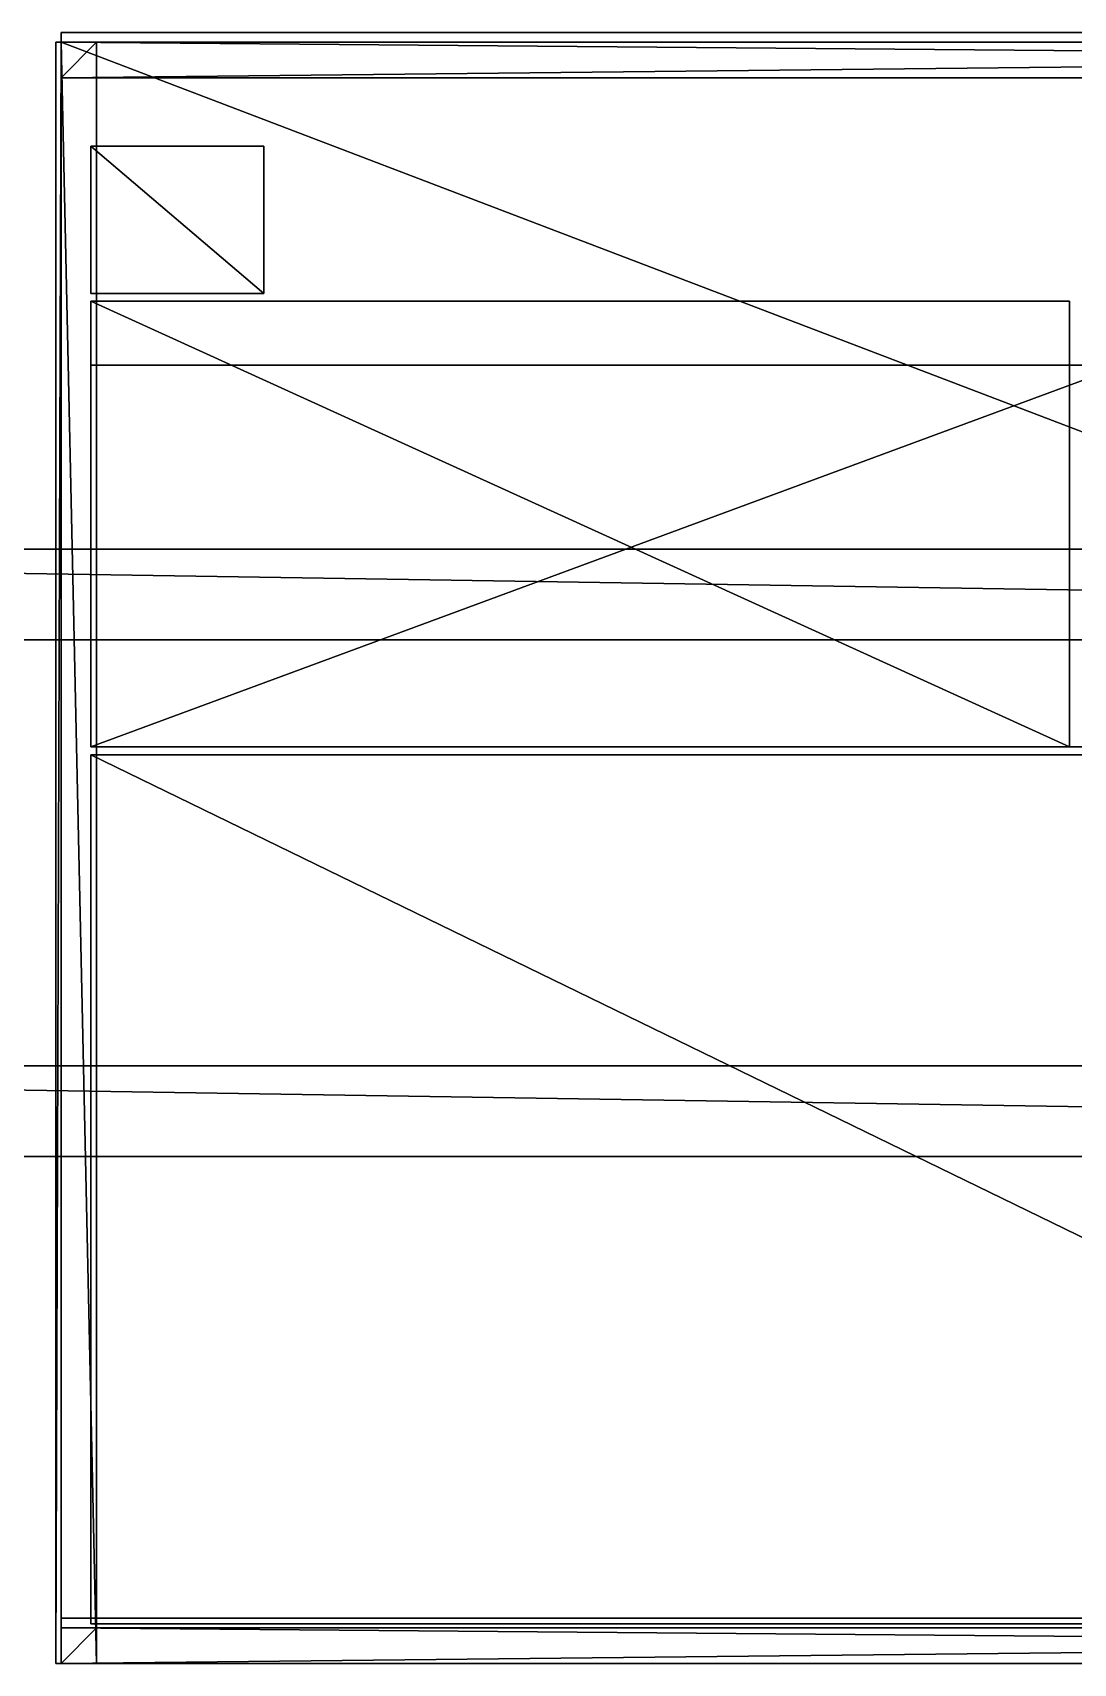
# Model space of a CAD drawing. Header units: millimetres. Extents: x -2500 to 6540, y -1255 to 1270.
# Drawn here: x -84 to 1528, y -1255 to 1270 of the extents above; entities that cross this region are included whole.
import ezdxf

# ---------------------------------------------------------------- set-up
doc = ezdxf.new("R2010")
doc.units = ezdxf.units.MM

msp = doc.modelspace()

# ---------------------------------------------------------------- linework, layer by layer
at = {"layer": 'CAD_75LAB'}
for points in [[(-40, 1200, 1190), (-40, 1270, 1120), (-40, 1200, 1120)], [(-40, 1200, 1190), (-40, 1270, 1190), (-40, 1270, 1120)], [(6540, 1270, 1190), (6540, 1270, 1120), (-40, 1270, 1120)], [(6540, 1270, 1190), (-40, 1270, 1120), (-40, 1270, 1190)], [(6540, 1270, 1120), (-40, 1200, 1120), (-40, 1270, 1120)], [(6540, 1270, 1120), (6540, 1200, 1120), (-40, 1200, 1120)], [(6540, 1270, 1190), (-40, 1270, 1190), (-40, 1200, 1190)], [(6540, 1270, 1190), (-40, 1200, 1190), (6540, 1200, 1190)], [(-48, -1255, 1120), (-48, 1255, 3560), (-48, 1255, 1120)], [(-48, -1255, 3560), (-48, 1255, 3560), (-48, -1255, 1120)], [(-48, 1255, 3560), (-40, 1255, 1120), (-48, 1255, 1120)], [(-40, 1255, 3560), (-40, 1255, 1120), (-48, 1255, 3560)], [(-40, 1255, 1120), (-48, -1255, 1120), (-48, 1255, 1120)], [(-40, 1255, 1120), (-40, -1255, 1120), (-48, -1255, 1120)], [(-40, 1255, 3560), (-48, 1255, 3560), (-48, -1255, 3560)], [(-40, 1255, 3560), (-48, -1255, 3560), (-40, -1255, 3560)], [(-40, -1255, 1030), (-40, 1255, 1120), (-40, 1255, 1030)], [(-40, -1255, 1120), (-40, 1255, 1120), (-40, -1255, 1030)], [(6540, 1255, 1030), (-40, 1255, 1030), (-40, 1255, 1120)], [(6540, 1255, 1120), (6540, 1255, 1030), (-40, 1255, 1120)], [(6540, -1255, 1030), (-40, -1255, 1030), (-40, 1255, 1030)], [(6540, 1255, 1030), (6540, -1255, 1030), (-40, 1255, 1030)], [(6540, -1255, 1120), (-40, 1255, 1120), (-40, -1255, 1120)], [(6540, 1255, 1120), (-40, 1255, 1120), (6540, -1255, 1120)], [(-40, 1200, 3560), (-40, 1255, 1120), (-40, 1200, 1120)], [(-40, 1200, 3560), (-40, 1255, 3560), (-40, 1255, 1120)], [(15, 1255, 3560), (15, 1255, 1120), (-40, 1255, 1120)], [(15, 1255, 3560), (-40, 1255, 1120), (-40, 1255, 3560)], [(15, 1255, 1120), (-40, 1200, 1120), (-40, 1255, 1120)], [(15, 1255, 1120), (15, 1200, 1120), (-40, 1200, 1120)], [(15, 1255, 3560), (-40, 1255, 3560), (-40, 1200, 3560)], [(15, 1255, 3560), (-40, 1200, 3560), (15, 1200, 3560)], [(-40, 1200, 3615), (-40, 1255, 3560), (-40, 1200, 3560)], [(-40, 1200, 3615), (-40, 1255, 3615), (-40, 1255, 3560)], [(6540, 1255, 3560), (-40, 1255, 3560), (-40, 1255, 3615)], [(6540, 1255, 3615), (6540, 1255, 3560), (-40, 1255, 3615)], [(6540, 1200, 3560), (-40, 1200, 3560), (-40, 1255, 3560)], [(6540, 1255, 3560), (6540, 1200, 3560), (-40, 1255, 3560)], [(6540, 1200, 3615), (-40, 1255, 3615), (-40, 1200, 3615)], [(6540, 1255, 3615), (-40, 1255, 3615), (6540, 1200, 3615)], [(-40, -1255, 3560), (-40, 1255, 3615), (-40, 1255, 3560)], [(-40, -1255, 3615), (-40, 1255, 3615), (-40, -1255, 3560)], [(15, 1255, 3615), (15, 1255, 3560), (-40, 1255, 3560)], [(15, 1255, 3615), (-40, 1255, 3560), (-40, 1255, 3615)], [(-40, 1255, 3560), (15, -1255, 3560), (-40, -1255, 3560)], [(15, 1255, 3560), (15, -1255, 3560), (-40, 1255, 3560)], [(-40, 1255, 3615), (-40, -1255, 3615), (15, -1255, 3615)], [(15, 1255, 3615), (-40, 1255, 3615), (15, -1255, 3615)], [(-40, -1255, 1120), (-40, 1255, 1120), (-40, 1255, 3560)], [(-40, -1255, 3560), (-40, -1255, 1120), (-40, 1255, 3560)], [(15, 1200, 3560), (15, 1200, 1120), (15, 1255, 1120)], [(15, 1200, 3560), (15, 1255, 1120), (15, 1255, 3560)], [(15, -1255, 3560), (15, 1255, 3560), (15, 1255, 3615)], [(15, -1255, 3615), (15, -1255, 3560), (15, 1255, 3615)], [(15, 1200, 3560), (-40, 1200, 1120), (15, 1200, 1120)], [(15, 1200, 3560), (-40, 1200, 3560), (-40, 1200, 1120)], [(6540, 1200, 3560), (-40, 1200, 3615), (-40, 1200, 3560)], [(6540, 1200, 3615), (-40, 1200, 3615), (6540, 1200, 3560)], [(6540, 1200, 1190), (-40, 1200, 1120), (6540, 1200, 1120)], [(6540, 1200, 1190), (-40, 1200, 1190), (-40, 1200, 1120)], [(6, 866, 1282), (6, 1094, 1123), (6, 866, 1123)], [(6, 866, 1282), (6, 1094, 1282), (6, 1094, 1123)], [(274, 1094, 1123), (6, 1094, 1123), (6, 1094, 1282)], [(274, 1094, 1282), (274, 1094, 1123), (6, 1094, 1282)], [(274, 866, 1123), (6, 866, 1123), (6, 1094, 1123)], [(274, 1094, 1123), (274, 866, 1123), (6, 1094, 1123)], [(274, 866, 1282), (6, 1094, 1282), (6, 866, 1282)], [(274, 1094, 1282), (6, 1094, 1282), (274, 866, 1282)], [(6, 866, 1447), (6, 1094, 1288), (6, 866, 1288)], [(6, 866, 1447), (6, 1094, 1447), (6, 1094, 1288)], [(274, 1094, 1288), (6, 1094, 1288), (6, 1094, 1447)], [(274, 1094, 1447), (274, 1094, 1288), (6, 1094, 1447)], [(274, 866, 1288), (6, 866, 1288), (6, 1094, 1288)], [(274, 1094, 1288), (274, 866, 1288), (6, 1094, 1288)], [(274, 866, 1447), (6, 1094, 1447), (6, 866, 1447)], [(274, 1094, 1447), (6, 1094, 1447), (274, 866, 1447)], [(6, 866, 1612), (6, 1094, 1453), (6, 866, 1453)], [(6, 866, 1612), (6, 1094, 1612), (6, 1094, 1453)], [(274, 1094, 1453), (6, 1094, 1453), (6, 1094, 1612)], [(274, 1094, 1612), (274, 1094, 1453), (6, 1094, 1612)], [(274, 866, 1453), (6, 866, 1453), (6, 1094, 1453)], [(274, 1094, 1453), (274, 866, 1453), (6, 1094, 1453)], [(274, 866, 1612), (6, 1094, 1612), (6, 866, 1612)], [(274, 1094, 1612), (6, 1094, 1612), (274, 866, 1612)], [(6, 866, 1777), (6, 1094, 1618), (6, 866, 1618)], [(6, 866, 1777), (6, 1094, 1777), (6, 1094, 1618)], [(274, 1094, 1618), (6, 1094, 1618), (6, 1094, 1777)], [(274, 1094, 1777), (274, 1094, 1618), (6, 1094, 1777)], [(274, 866, 1618), (6, 866, 1618), (6, 1094, 1618)], [(274, 1094, 1618), (274, 866, 1618), (6, 1094, 1618)], [(274, 866, 1777), (6, 1094, 1777), (6, 866, 1777)], [(274, 1094, 1777), (6, 1094, 1777), (274, 866, 1777)], [(6, 866, 1942), (6, 1094, 1783), (6, 866, 1783)], [(6, 866, 1942), (6, 1094, 1942), (6, 1094, 1783)], [(274, 1094, 1783), (6, 1094, 1783), (6, 1094, 1942)], [(274, 1094, 1942), (274, 1094, 1783), (6, 1094, 1942)], [(274, 866, 1783), (6, 866, 1783), (6, 1094, 1783)], [(274, 1094, 1783), (274, 866, 1783), (6, 1094, 1783)], [(274, 866, 1942), (6, 1094, 1942), (6, 866, 1942)], [(274, 1094, 1942), (6, 1094, 1942), (274, 866, 1942)], [(6, 866, 2107), (6, 1094, 1948), (6, 866, 1948)], [(6, 866, 2107), (6, 1094, 2107), (6, 1094, 1948)], [(274, 1094, 1948), (6, 1094, 1948), (6, 1094, 2107)], [(274, 1094, 2107), (274, 1094, 1948), (6, 1094, 2107)], [(274, 866, 1948), (6, 866, 1948), (6, 1094, 1948)], [(274, 1094, 1948), (274, 866, 1948), (6, 1094, 1948)], [(274, 866, 2107), (6, 1094, 2107), (6, 866, 2107)], [(274, 1094, 2107), (6, 1094, 2107), (274, 866, 2107)], [(274, 866, 1282), (274, 866, 1123), (274, 1094, 1123)], [(274, 866, 1282), (274, 1094, 1123), (274, 1094, 1282)], [(274, 866, 1447), (274, 866, 1288), (274, 1094, 1288)], [(274, 866, 1447), (274, 1094, 1288), (274, 1094, 1447)], [(274, 866, 1612), (274, 866, 1453), (274, 1094, 1453)], [(274, 866, 1612), (274, 1094, 1453), (274, 1094, 1612)], [(274, 866, 1777), (274, 866, 1618), (274, 1094, 1618)], [(274, 866, 1777), (274, 1094, 1618), (274, 1094, 1777)], [(274, 866, 1942), (274, 866, 1783), (274, 1094, 1783)], [(274, 866, 1942), (274, 1094, 1783), (274, 1094, 1942)], [(274, 866, 2107), (274, 866, 1948), (274, 1094, 1948)], [(274, 866, 2107), (274, 1094, 1948), (274, 1094, 2107)], [(274, 866, 1123), (6, 866, 1282), (6, 866, 1123)], [(274, 866, 1282), (6, 866, 1282), (274, 866, 1123)], [(274, 866, 1288), (6, 866, 1447), (6, 866, 1288)], [(274, 866, 1447), (6, 866, 1447), (274, 866, 1288)], [(274, 866, 1453), (6, 866, 1612), (6, 866, 1453)], [(274, 866, 1612), (6, 866, 1612), (274, 866, 1453)], [(274, 866, 1618), (6, 866, 1777), (6, 866, 1618)], [(274, 866, 1777), (6, 866, 1777), (274, 866, 1618)], [(274, 866, 1783), (6, 866, 1942), (6, 866, 1783)], [(274, 866, 1942), (6, 866, 1942), (274, 866, 1783)], [(274, 866, 1948), (6, 866, 2107), (6, 866, 1948)], [(274, 866, 2107), (6, 866, 2107), (274, 866, 1948)], [(6, 164, 1123), (6, 854, 1527), (6, 854, 1123)], [(6, 164, 1527), (6, 854, 1527), (6, 164, 1123)], [(1522, 854, 1527), (1522, 854, 1123), (6, 854, 1123)], [(1522, 854, 1527), (6, 854, 1123), (6, 854, 1527)], [(1522, 164, 1123), (6, 164, 1123), (6, 854, 1123)], [(1522, 854, 1123), (1522, 164, 1123), (6, 854, 1123)], [(1522, 164, 1527), (6, 854, 1527), (6, 164, 1527)], [(1522, 854, 1527), (6, 854, 1527), (1522, 164, 1527)], [(6, 164, 1533), (6, 854, 1937), (6, 854, 1533)], [(6, 164, 1937), (6, 854, 1937), (6, 164, 1533)], [(1522, 854, 1937), (1522, 854, 1533), (6, 854, 1533)], [(1522, 854, 1937), (6, 854, 1533), (6, 854, 1937)], [(1522, 164, 1533), (6, 164, 1533), (6, 854, 1533)], [(1522, 854, 1533), (1522, 164, 1533), (6, 854, 1533)], [(1522, 164, 1937), (6, 854, 1937), (6, 164, 1937)], [(1522, 854, 1937), (6, 854, 1937), (1522, 164, 1937)], [(6, 164, 1943), (6, 854, 2347), (6, 854, 1943)], [(6, 164, 2347), (6, 854, 2347), (6, 164, 1943)], [(1522, 854, 2347), (1522, 854, 1943), (6, 854, 1943)], [(1522, 854, 2347), (6, 854, 1943), (6, 854, 2347)], [(1522, 164, 1943), (6, 164, 1943), (6, 854, 1943)], [(1522, 854, 1943), (1522, 164, 1943), (6, 854, 1943)], [(1522, 164, 2347), (6, 854, 2347), (6, 164, 2347)], [(1522, 854, 2347), (6, 854, 2347), (1522, 164, 2347)], [(6, 164, 2353), (6, 854, 2757), (6, 854, 2353)], [(6, 164, 2757), (6, 854, 2757), (6, 164, 2353)], [(1522, 854, 2757), (1522, 854, 2353), (6, 854, 2353)], [(1522, 854, 2757), (6, 854, 2353), (6, 854, 2757)], [(1522, 164, 2353), (6, 164, 2353), (6, 854, 2353)], [(1522, 854, 2353), (1522, 164, 2353), (6, 854, 2353)], [(1522, 164, 2757), (6, 854, 2757), (6, 164, 2757)], [(1522, 854, 2757), (6, 854, 2757), (1522, 164, 2757)], [(6, 164, 2763), (6, 854, 3167), (6, 854, 2763)], [(6, 164, 3167), (6, 854, 3167), (6, 164, 2763)], [(1522, 854, 3167), (1522, 854, 2763), (6, 854, 2763)], [(1522, 854, 3167), (6, 854, 2763), (6, 854, 3167)], [(1522, 164, 2763), (6, 164, 2763), (6, 854, 2763)], [(1522, 854, 2763), (1522, 164, 2763), (6, 854, 2763)], [(1522, 164, 3167), (6, 854, 3167), (6, 164, 3167)], [(1522, 854, 3167), (6, 854, 3167), (1522, 164, 3167)], [(1522, 164, 1123), (1522, 854, 1123), (1522, 854, 1527)], [(1522, 164, 1527), (1522, 164, 1123), (1522, 854, 1527)], [(1522, 164, 1533), (1522, 854, 1533), (1522, 854, 1937)], [(1522, 164, 1937), (1522, 164, 1533), (1522, 854, 1937)], [(1522, 164, 1943), (1522, 854, 1943), (1522, 854, 2347)], [(1522, 164, 2347), (1522, 164, 1943), (1522, 854, 2347)], [(1522, 164, 2353), (1522, 854, 2353), (1522, 854, 2757)], [(1522, 164, 2757), (1522, 164, 2353), (1522, 854, 2757)], [(1522, 164, 2763), (1522, 854, 2763), (1522, 854, 3167)], [(1522, 164, 3167), (1522, 164, 2763), (1522, 854, 3167)], [(6, 164, 3173), (6, 755, 3455), (6, 755, 3173)], [(6, 164, 3455), (6, 755, 3455), (6, 164, 3173)], [(1606, 755, 3455), (1606, 755, 3173), (6, 755, 3173)], [(1606, 755, 3455), (6, 755, 3173), (6, 755, 3455)], [(1606, 755, 3173), (6, 164, 3173), (6, 755, 3173)], [(1606, 755, 3173), (1606, 164, 3173), (6, 164, 3173)], [(1606, 755, 3455), (6, 755, 3455), (6, 164, 3455)], [(1606, 755, 3455), (6, 164, 3455), (1606, 164, 3455)], [(6460, 470, 1030), (6460, 470, 780), (-2500, 470, 780)], [(6460, 470, 1030), (-2500, 470, 780), (-2500, 470, 1030)], [(6460, 330, 780), (-2500, 330, 780), (-2500, 470, 780)], [(6460, 470, 780), (6460, 330, 780), (-2500, 470, 780)], [(6460, 330, 1030), (-2500, 470, 1030), (-2500, 330, 1030)], [(6460, 470, 1030), (-2500, 470, 1030), (6460, 330, 1030)], [(6460, 330, 1030), (-2500, 330, 780), (6460, 330, 780)], [(6460, 330, 1030), (-2500, 330, 1030), (-2500, 330, 780)], [(1522, 164, 1527), (6, 164, 1123), (1522, 164, 1123)], [(1522, 164, 1527), (6, 164, 1527), (6, 164, 1123)], [(1522, 164, 1937), (6, 164, 1533), (1522, 164, 1533)], [(1522, 164, 1937), (6, 164, 1937), (6, 164, 1533)], [(1522, 164, 2347), (6, 164, 1943), (1522, 164, 1943)], [(1522, 164, 2347), (6, 164, 2347), (6, 164, 1943)], [(1522, 164, 2757), (6, 164, 2353), (1522, 164, 2353)], [(1522, 164, 2757), (6, 164, 2757), (6, 164, 2353)], [(1522, 164, 3167), (6, 164, 2763), (1522, 164, 2763)], [(1522, 164, 3167), (6, 164, 3167), (6, 164, 2763)], [(1606, 164, 3455), (6, 164, 3173), (1606, 164, 3173)], [(1606, 164, 3455), (6, 164, 3455), (6, 164, 3173)], [(6, -1194, 1664), (6, 152, 1123), (6, -1194, 1123)], [(6, -1194, 1664), (6, 152, 1664), (6, 152, 1123)], [(2772, 152, 1664), (2772, 152, 1123), (6, 152, 1123)], [(2772, 152, 1664), (6, 152, 1123), (6, 152, 1664)], [(2772, -1194, 1123), (6, -1194, 1123), (6, 152, 1123)], [(2772, 152, 1123), (2772, -1194, 1123), (6, 152, 1123)], [(2772, -1194, 1664), (6, 152, 1664), (6, -1194, 1664)], [(2772, 152, 1664), (6, 152, 1664), (2772, -1194, 1664)], [(6, -1194, 2211), (6, 152, 1670), (6, -1194, 1670)], [(6, -1194, 2211), (6, 152, 2211), (6, 152, 1670)], [(2772, 152, 2211), (2772, 152, 1670), (6, 152, 1670)], [(2772, 152, 2211), (6, 152, 1670), (6, 152, 2211)], [(2772, -1194, 1670), (6, -1194, 1670), (6, 152, 1670)], [(2772, 152, 1670), (2772, -1194, 1670), (6, 152, 1670)], [(2772, -1194, 2211), (6, 152, 2211), (6, -1194, 2211)], [(2772, 152, 2211), (6, 152, 2211), (2772, -1194, 2211)], [(6, -1194, 2758), (6, 152, 2217), (6, -1194, 2217)], [(6, -1194, 2758), (6, 152, 2758), (6, 152, 2217)], [(2772, 152, 2758), (2772, 152, 2217), (6, 152, 2217)], [(2772, 152, 2758), (6, 152, 2217), (6, 152, 2758)], [(2772, -1194, 2217), (6, -1194, 2217), (6, 152, 2217)], [(2772, 152, 2217), (2772, -1194, 2217), (6, 152, 2217)], [(2772, -1194, 2758), (6, 152, 2758), (6, -1194, 2758)], [(2772, 152, 2758), (6, 152, 2758), (2772, -1194, 2758)], [(6, -1194, 3305), (6, 152, 2764), (6, -1194, 2764)], [(6, -1194, 3305), (6, 152, 3305), (6, 152, 2764)], [(2772, 152, 3305), (2772, 152, 2764), (6, 152, 2764)], [(2772, 152, 3305), (6, 152, 2764), (6, 152, 3305)], [(2772, -1194, 2764), (6, -1194, 2764), (6, 152, 2764)], [(2772, 152, 2764), (2772, -1194, 2764), (6, 152, 2764)], [(2772, -1194, 3305), (6, 152, 3305), (6, -1194, 3305)], [(2772, 152, 3305), (6, 152, 3305), (2772, -1194, 3305)], [(6460, -330, 1030), (6460, -330, 780), (-2500, -330, 780)], [(6460, -330, 1030), (-2500, -330, 780), (-2500, -330, 1030)], [(6460, -470, 780), (-2500, -470, 780), (-2500, -330, 780)], [(6460, -330, 780), (6460, -470, 780), (-2500, -330, 780)], [(6460, -470, 1030), (-2500, -330, 1030), (-2500, -470, 1030)], [(6460, -330, 1030), (-2500, -330, 1030), (6460, -470, 1030)], [(6460, -470, 1030), (-2500, -470, 780), (6460, -470, 780)], [(6460, -470, 1030), (-2500, -470, 1030), (-2500, -470, 780)], [(-40, -1255, 1190), (-40, -1185, 1120), (-40, -1255, 1120)], [(-40, -1255, 1190), (-40, -1185, 1190), (-40, -1185, 1120)], [(6540, -1185, 1190), (6540, -1185, 1120), (-40, -1185, 1120)], [(6540, -1185, 1190), (-40, -1185, 1120), (-40, -1185, 1190)], [(6540, -1185, 1120), (-40, -1255, 1120), (-40, -1185, 1120)], [(6540, -1185, 1120), (6540, -1255, 1120), (-40, -1255, 1120)], [(6540, -1185, 1190), (-40, -1185, 1190), (-40, -1255, 1190)], [(6540, -1185, 1190), (-40, -1255, 1190), (6540, -1255, 1190)], [(-40, -1255, 3560), (-40, -1200, 1120), (-40, -1255, 1120)], [(-40, -1255, 3560), (-40, -1200, 3560), (-40, -1200, 1120)], [(15, -1200, 3560), (15, -1200, 1120), (-40, -1200, 1120)], [(15, -1200, 3560), (-40, -1200, 1120), (-40, -1200, 3560)], [(15, -1200, 1120), (-40, -1255, 1120), (-40, -1200, 1120)], [(15, -1200, 1120), (15, -1255, 1120), (-40, -1255, 1120)], [(15, -1200, 3560), (-40, -1200, 3560), (-40, -1255, 3560)], [(15, -1200, 3560), (-40, -1255, 3560), (15, -1255, 3560)], [(-40, -1255, 3615), (-40, -1200, 3560), (-40, -1255, 3560)], [(-40, -1255, 3615), (-40, -1200, 3615), (-40, -1200, 3560)], [(6540, -1200, 3560), (-40, -1200, 3560), (-40, -1200, 3615)], [(6540, -1200, 3615), (6540, -1200, 3560), (-40, -1200, 3615)], [(6540, -1255, 3560), (-40, -1255, 3560), (-40, -1200, 3560)], [(6540, -1200, 3560), (6540, -1255, 3560), (-40, -1200, 3560)], [(6540, -1255, 3615), (-40, -1200, 3615), (-40, -1255, 3615)], [(6540, -1200, 3615), (-40, -1200, 3615), (6540, -1255, 3615)], [(2772, -1194, 1664), (6, -1194, 1123), (2772, -1194, 1123)], [(2772, -1194, 1664), (6, -1194, 1664), (6, -1194, 1123)], [(2772, -1194, 2211), (6, -1194, 1670), (2772, -1194, 1670)], [(2772, -1194, 2211), (6, -1194, 2211), (6, -1194, 1670)], [(2772, -1194, 2758), (6, -1194, 2217), (2772, -1194, 2217)], [(2772, -1194, 2758), (6, -1194, 2758), (6, -1194, 2217)], [(2772, -1194, 3305), (6, -1194, 2764), (2772, -1194, 2764)], [(2772, -1194, 3305), (6, -1194, 3305), (6, -1194, 2764)], [(15, -1255, 3560), (15, -1255, 1120), (15, -1200, 1120)], [(15, -1255, 3560), (15, -1200, 1120), (15, -1200, 3560)], [(-48, -1255, 3560), (-48, -1255, 1120), (-40, -1255, 1120)], [(-40, -1255, 3560), (-48, -1255, 3560), (-40, -1255, 1120)], [(6540, -1255, 1030), (-40, -1255, 1120), (-40, -1255, 1030)], [(6540, -1255, 1120), (-40, -1255, 1120), (6540, -1255, 1030)], [(15, -1255, 3560), (-40, -1255, 1120), (15, -1255, 1120)], [(15, -1255, 3560), (-40, -1255, 3560), (-40, -1255, 1120)], [(6540, -1255, 3560), (-40, -1255, 3615), (-40, -1255, 3560)], [(6540, -1255, 3615), (-40, -1255, 3615), (6540, -1255, 3560)], [(6540, -1255, 1190), (-40, -1255, 1120), (6540, -1255, 1120)], [(6540, -1255, 1190), (-40, -1255, 1190), (-40, -1255, 1120)], [(15, -1255, 3615), (-40, -1255, 3560), (15, -1255, 3560)], [(15, -1255, 3615), (-40, -1255, 3615), (-40, -1255, 3560)]]:
    msp.add_3dface(points, dxfattribs=at)

doc.saveas('drawing.dxf')
